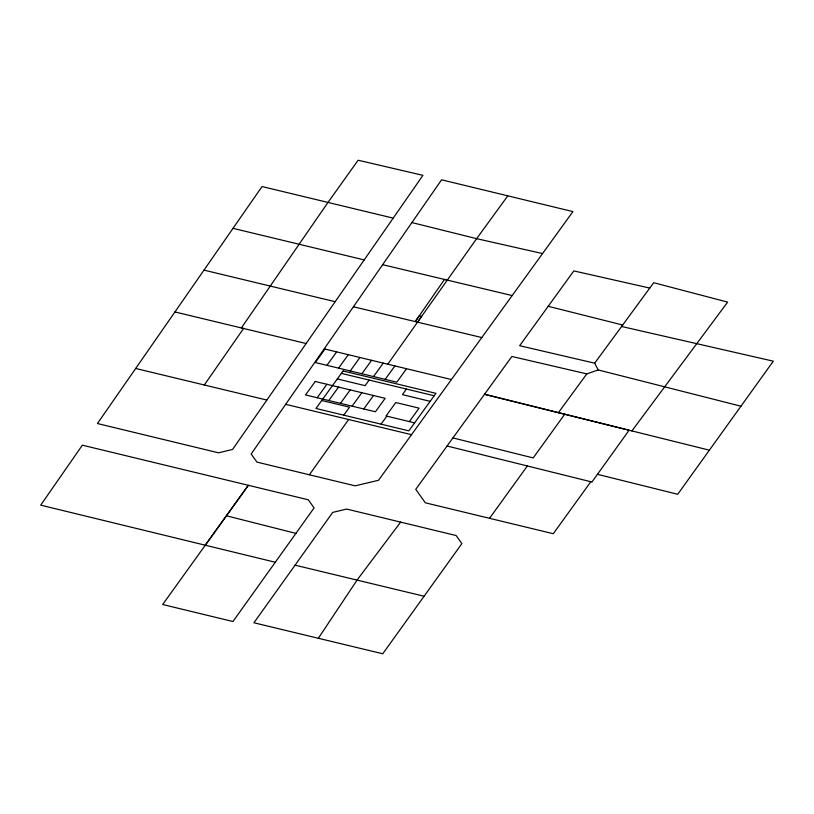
<?xml version="1.0" encoding="UTF-8"?>
<svg xmlns="http://www.w3.org/2000/svg" width="814" height="814" viewBox="0 0 814 814"><rect width="100%" height="100%" fill="white"/><g stroke="black" fill="none" stroke-linecap="round" stroke-linejoin="round"><path stroke-width="1.22" d="M318.345 638.268L357.336 579.69L400.641 522.11M393.213 218.132L262.037 186.548L97.436 423.534L218.579 452.828L232.58 449.44L422.924 175.336L358.119 160.226L327.981 202.442L241.361 327.94L306.135 343.528M204.304 385.002L243.579 328.48L174.949 311.945M285.673 404.324L441.595 179.813L572.924 211.599L378.51 480.301L355.118 485.846L256.97 462.118L251.15 454.019L285.673 404.324L411.538 434.686M417.572 322.151L421.601 316.402L419.21 315.842L415.252 321.591L444.495 279.436L512.189 295.563M387.79 364.204L476.628 238.665L507.794 195.848M309.381 474.776L348.626 419.515M295.92 533.384L314.092 507.885L308.272 499.786L82.367 445.177L40.7 505.148L275.285 562.25L295.92 533.384L226.434 515.781L162.668 604.507L232.936 621.53L275.285 562.25M295.065 565.17L332.702 512.403L346.693 509.065L456.094 535.531L461.884 543.61L382.753 653.774L253.927 622.771L295.065 565.17L424.063 596.235M226.434 515.781L248.321 485.297L205.27 545.197M631.908 430.932L727.635 302.116L653.683 282.712L621.591 326.485L773.3 361.172L677.716 494.281L597.456 474.328M325 349.074L315.272 362.525L396.815 382.173L406.542 368.722M326.923 365.333L336.65 351.882M317.175 397.731L326.902 384.279M338.573 368.142L348.3 354.69M328.825 400.539L338.553 387.088M350.224 370.95L359.951 357.499M340.476 403.347L350.203 389.896M361.874 373.748L371.601 360.297M343.762 415.16L349.542 407.173L321.744 400.478M369.139 380.077L365.11 385.653L337.311 378.948M352.116 406.155L361.843 392.704M373.524 376.556L383.252 363.105M363.766 408.964L373.494 395.512M385.164 379.365L394.892 365.913M381.044 424.145L386.823 416.158M406.42 389.061L402.381 394.637L430.179 401.343M409.35 421.591L419.078 408.14L395.787 402.523L386.06 415.974L414.611 422.863M740.984 406.217L598.188 369.943L586.813 373.891L511.864 356.471L415.751 489.316L425.315 502.798L553.286 533.719L590.811 481.746M598.188 369.943L594.668 363.176L519.647 345.716L573.819 270.909L649.755 288.075M489.55 518.315L527.36 465.974M447.059 446.001L591.92 482.01L629.12 430.23L564.743 414.255L533.18 457.916L452.92 437.922M558.394 412.647L586.813 373.891M594.668 363.176L622.7 325.02L548.219 306.298M542.572 253.571L476.628 238.665L411.894 222.568M382.651 264.682L447.273 280.097M353.439 306.776L481.807 337.556M233.008 228.337L364.194 259.92M203.978 270.126L335.164 301.699M324.165 348.87L451.414 379.538M341.341 373.372L434.208 395.757M135.673 368.467L266.86 400.05M709.391 450.183L484.513 394.281L564.743 414.255M315.252 381.471L305.525 394.922L375.417 411.772L385.144 398.321L315.252 381.471M343.091 370.96L315.964 408.465L408.832 430.85L435.958 393.345L343.091 370.96"/></g></svg>
